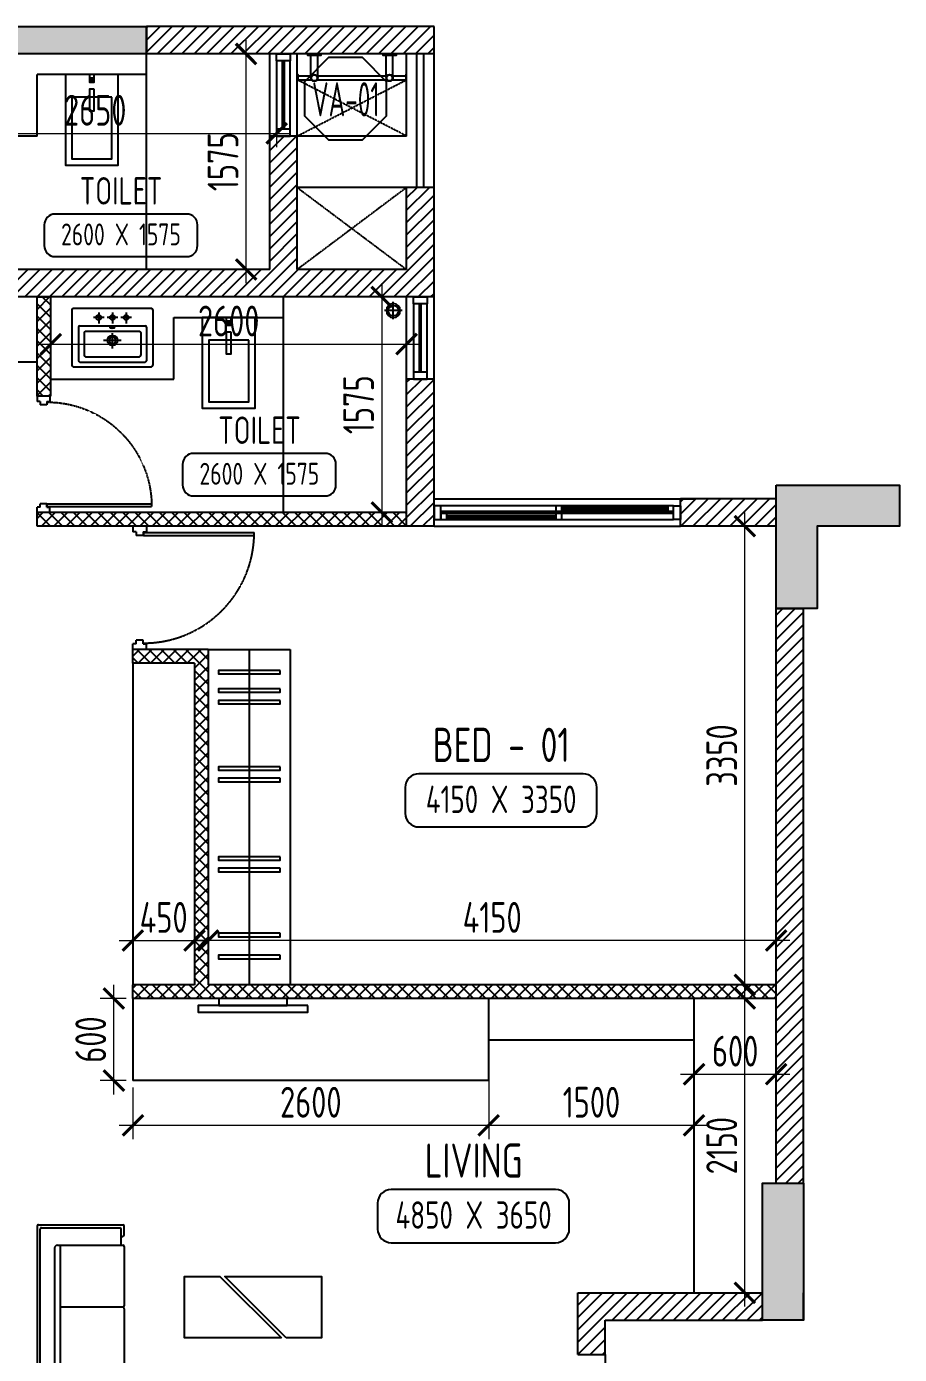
# Model space of a CAD drawing. Header units: millimetres. Extents: x -184691 to 158232, y -112569 to 33289.
# Drawn here: x -145742 to -139366, y -11526 to -1826 of the extents above; entities that cross this region are included whole.
import ezdxf
from ezdxf.enums import TextEntityAlignment as Align

# ---------------------------------------------------------------- set-up
doc = ezdxf.new("R2010")
doc.units = ezdxf.units.MM
doc.header["$LTSCALE"] = 10
doc.header["$PDMODE"] = 35
doc.header["$PDSIZE"] = 500
doc.linetypes.add('DASHED', pattern=[19.05, 12.7, -6.35])
doc.linetypes.add('HIDDEN', pattern=[9.525, 6.35, -3.175])
for name, color, linetype in [('07--DIM-1', 1, 'Continuous'), ('A--BLOCKWALL-1', 9, 'Continuous'), ('A--BLOCKWALL-2', 2, 'Continuous'), ('A--BLOCKWALL-3', 3, 'Continuous'), ('A--BLOCKWALL-HATCH', 8, 'Continuous'), ('A--CONCRETE-1', 9, 'Continuous'), ('A--DOWN', 34, 'Continuous'), ('A--FIXTURE-0', 8, 'Continuous'), ('A--FURNITURE-0', 253, 'Continuous'), ('A--FURNITURE-1', 9, 'Continuous'), ('A--GLAZING-0', 181, 'Continuous'), ('A--HATCH-1', 8, 'Continuous'), ('A--SANITARY-0', 253, 'Continuous'), ('A--SHAFT-HIDDEN', 9, 'HIDDEN'), ('A--SPACENUMBER', 2, 'Continuous'), ('A--SPACENUMBER-1', 8, 'Continuous'), ('A--SPACEREF', 3, 'Continuous'), ('A--STELWRK-1', 9, 'Continuous'), ('A--TILING-1', 8, 'Continuous'), ('A--WINREF', 7, 'Continuous'), ('A--WINREF-1', 8, 'Continuous'), ('Typical floor Column Centre line$0$X-3rd Floor Column$0$A--COL250', 250, 'Continuous'), ('Typical floor Column Centre line$0$X-3rd Floor Column$0$A--CONCRETE-4', 4, 'Continuous')]:
    doc.layers.add(name, color=color, linetype=linetype)
doc.layers.add('A--STELWRK-2', color=2, linetype='Continuous', lineweight=25)
doc.styles.add('ISO', font='isocp2.shx', dxfattribs={"width": 0.8})
doc.dimstyles.new('A-DIM-100', dxfattribs={"dimscale": 100, "dimtxt": 2.25, "dimasz": 1.5, "dimexe": 1, "dimexo": 0.5, "dimgap": 0, "dimtad": 0, "dimdec": 0, "dimzin": 12, "dimdsep": 46, "dimtxsty": 'ISO', "dimblk": 'ARCHTICK', "dimcen": 1, "dimdle": 1, "dimclrd": 8, "dimclre": 8, "dimclrt": 256, "dimadec": 0, "dimazin": 3, "dimtfac": 1, "dimtdec": 0, "dimtmove": 1, "dimatfit": 2, "dimfxl": 1, "dimtvp": 0.75, "dimtolj": 1, "dimtzin": 12, "dimlwd": 18, "dimlwe": 18, "dimarcsym": 0})
pattern_1 = [(45, (-136665.77, -15725.61), (-44.90128, 44.90128), [])]
pattern_2 = [(45, (-136665.77, -15725.61), (-44.90128, 44.90128), []), (135, (-136665.77, -15725.61), (-44.90128, -44.90128), [])]

# ---------------------------------------------------------------- blocks, each defined once
blk = doc.blocks.new('A$C542B73FF')
at = {"layer": 'A--FURNITURE-0'}
for points in [[(-400, 50), (400, 50), (400, 100), (-400, 100)], [(-250, 0), (250, 0), (250, 50), (-250, 50)]]:
    blk.add_lwpolyline(points, close=True, dxfattribs=at)
blk = doc.blocks.new('A$C1CBF2325')
at = {"layer": 'A--DOWN'}
for p, q in [((100, 0), (0, 0)), ((0, 0), (0, -42)), ((100, 0), (100, -42)), ((25, -42), (0, -42)), ((25, -42), (25, -67)), ((75, -67), (25, -67)), ((75, -42), (75, -67)), ((75, -42), (100, -42)), ((78.8, -46.2), (78.8, -67)), ((78.8, -46.2), (886, -46.2)), ((78.8, -67), (886, -67)), ((886, -67), (886, -46.2)), ((25, -858), (0, -858)), ((0, -900), (0, -858)), ((75, -833), (25, -833)), ((25, -858), (25, -833)), ((75, -858), (75, -833)), ((75, -858), (100, -858)), ((100, -900), (100, -858)), ((100, -900), (0, -900))]:
    blk.add_line(p, q, dxfattribs=at)
at = {"layer": 'A--DOWN', "color": 8, "linetype": 'DASHED', "ltscale": 0.005}
blk.add_arc((78.8, -46.2), 807.5, 269.73187, 358.52905, dxfattribs=at)
blk = doc.blocks.new('A$C68464E93')
at = {"layer": 'A--BLOCKWALL-1'}
for p, q in [((600, 200), (0, 200)), ((600, 0), (0, 0))]:
    blk.add_line(p, q, dxfattribs=at)
at = {"layer": 'A--DOWN'}
for p, q in [((50, 150), (550, 150)), ((550, 50), (50, 50))]:
    blk.add_line(p, q, dxfattribs=at)
for points in [[(50, 50), (50, 150), (0, 150), (0, 50), (50, 50)], [(550, 50), (550, 150), (600, 150), (600, 50), (550, 50)]]:
    blk.add_lwpolyline(points, dxfattribs=at)
at = {"layer": 'A--GLAZING-0'}
for p, q in [((550, 107), (50, 107)), ((550, 93), (50, 93))]:
    blk.add_line(p, q, dxfattribs=at)
blk = doc.blocks.new('A$C613641B0')
at = {"layer": 'A--BLOCKWALL-1'}
for p, q in [((0, 0), (-1800, 0)), ((0, -200), (-1800, -200))]:
    blk.add_line(p, q, dxfattribs=at)
at = {"layer": 'A--DOWN'}
for p, q in [((-50, -50), (-1750, -50)), ((-1750, -92.7), (-93, -92.7)), ((-1750, -107.3), (-50, -107.3)), ((-1750, -150), (-50, -150))]:
    blk.add_line(p, q, dxfattribs=at)
for points in [[(-1750, -50), (-1750, -150), (-1800, -150), (-1800, -50)], [(-934, -50), (-934, -92.7), (-891, -92.7), (-891, -50)], [(-93, -50), (-93, -92.7), (-50, -92.7), (-50, -50)], [(-50, -50), (-50, -150), (0, -150), (0, -50)], [(-1750, -107.3), (-1750, -150), (-1707, -150), (-1707, -107.3)], [(-934, -107.3), (-934, -150), (-891, -150), (-891, -107.3)]]:
    blk.add_lwpolyline(points, close=True, dxfattribs=at)
at = {"layer": 'A--GLAZING-0'}
for p, q in [((-93, -64.4), (-891, -64.4)), ((-93, -78.4), (-891, -78.4)), ((-934, -121.6), (-1707, -121.6)), ((-934, -135.6), (-1707, -135.6))]:
    blk.add_line(p, q, dxfattribs=at)
blk = doc.blocks.new('A$C704305AF')
at = {"layer": 'A--SANITARY-0'}
for p, q in [((0, 0.0635), (0, -0.0635)), ((0.0635, 0), (-0.0635, 0))]:
    blk.add_line(p, q, dxfattribs=at)
for major_axis, start_param, end_param in [((0, 0.0508), 3.141593, 9.424778), ((0, 0.0381), 6.283185307145827, 12.56637061432541)]:
    blk.add_ellipse((0, 0), major_axis=major_axis, ratio=1, start_param=start_param, end_param=end_param, dxfattribs=at)
blk = doc.blocks.new('SPACE')
at = {"layer": 'A--SPACENUMBER-1'}
blk.add_lwpolyline([(-600, 0), (600, 0, 0.41421356), (700, 100), (700, 288.5, 0.41421356), (600, 388.5), (-600, 388.5, 0.41421356), (-700, 288.5), (-700, 100, 0.41421356), (-600, 0, -0.05251446)], format="xyb", dxfattribs=at)
at = {"layer": 'A--SPACENUMBER', "style": 'ISO', "width": 0.8, "flags": 4}
blk.add_attdef('01', text='', height=250, dxfattribs=at).set_placement((0.455, 202.41), align=Align.MIDDLE)
at = {"layer": 'A--SPACEREF', "style": 'ISO', "width": 0.8, "flags": 4}
blk.add_attdef('S', text='', height=300, dxfattribs=at).set_placement((1.35, 474.975), align=Align.CENTER)
blk = doc.blocks.new('AL-OP')
at = {"layer": 'A--WINREF-1'}
blk.add_lwpolyline([(-124.3, 300), (-300, 124.3), (-300, -124.3), (-124.3, -300), (124.3, -300), (300, -124.3), (300, 124.3), (124.3, 300)], close=True, dxfattribs=at)
at = {"layer": 'A--WINREF', "style": 'ISO', "width": 0.6}
blk.add_attdef('AL-OP', text='', height=250, dxfattribs=at).set_placement((3.2, -4.8), align=Align.MIDDLE)
blk = doc.blocks.new('A$C3A434446')
at = {"layer": 'A--STELWRK-1', "color": 1}
for p, q in [((110, 939), (110, 1089)), ((160, 939), (160, 1089)), ((660, 939), (660, 1089)), ((710, 939), (710, 1089)), ((15, 939), (115, 939)), ((15, 909), (115, 909)), ((155, 939), (665, 939)), ((155, 909), (665, 909)), ((705, 939), (805, 939)), ((705, 909), (805, 909))]:
    blk.add_line(p, q, dxfattribs=at)
at = {"layer": 'A--STELWRK-1'}
for points in [[(85.4, 1099), (85.4, 1089), (185.4, 1089), (185.4, 1099)], [(635.4, 1099), (635.4, 1089), (735.4, 1089), (735.4, 1099)], [(15, 899), (10, 899), (10, 949), (15, 949)], [(805, 899), (810, 899), (810, 949), (805, 949)]]:
    blk.add_lwpolyline(points, close=True, dxfattribs=at)
at = {"layer": 'A--STELWRK-2'}
for centre, radius in [((135, 924), 25), ((135, 924), 22), ((685, 924), 25), ((685, 924), 22)]:
    blk.add_circle(centre, radius, dxfattribs=at)
blk = doc.blocks.new('A$C64853205')
at = {"layer": 'A--FURNITURE-0'}
for p, q in [((-708, 13), (-708, 736)), ((-621, 749), (-696, 749)), ((-683, 38), (-683, 711)), ((-546, 724), (-671, 724)), ((-608, 724), (-608, 736)), ((-533, 711), (-533, 736)), ((-533, 175), (-533, 711)), ((-521, 749), (-12, 749)), ((0, 736), (0, 200)), ((13, 749), (521, 749)), ((533, 736), (533, 175)), ((546, 724), (671, 724)), ((608, 724), (608, 736)), ((621, 749), (696, 749)), ((683, 38), (683, 711)), ((708, 13), (708, 736)), ((-533, 200), (533, 200)), ((-508, 150), (508, 150)), ((-696, 0), (696, 0)), ((-671, 25), (671, 25))]:
    blk.add_line(p, q, dxfattribs=at)
for centre, radius, start, end in [((-696, 736), 12.5, 90, 180), ((-671, 711), 12.5, 90, 180), ((-621, 736), 12.5, 0, 90), ((-546, 711), 12.5, 0, 90), ((-521, 736), 12.5, 90, 180), ((-12, 736), 12.5, 0, 90), ((13, 736), 12.5, 90, 180), ((521, 736), 12.5, 0, 90), ((546, 711), 12.5, 90, 180), ((621, 736), 12.5, 90, 180), ((671, 711), 12.5, 0, 90), ((696, 736), 12.5, 0, 90), ((-508, 175), 25, 180, 270), ((508, 175), 25, 270, 0), ((-696, 13), 12.5, 180, 270), ((-671, 38), 12.5, 180, 270), ((671, 38), 12.5, 270, 0), ((696, 13), 12.5, 270, 0)]:
    blk.add_arc(centre, radius, start, end, dxfattribs=at)
blk = doc.blocks.new('A$C76363F86-flat-10')
at = {"layer": 'A--SANITARY-0'}
for points in [[(0, -0.1932), (0, 0.1932), (-0.6627, 0.1932), (-0.6627, -0.1932)], [(-0.1667, -0.1461), (-0.1667, 0.1461), (-0.6157, 0.1461), (-0.6157, -0.1461)], [(-0.108, -0.0173), (-0.108, 0.0173), (-0.2664, 0.0173), (-0.2664, -0.0173)], [(0, -0.0173), (0, 0.0173), (-0.0567, 0.0173), (-0.0567, -0.0173)], [(-0.0269, -0.0093), (-0.0269, 0.0081), (-0.0504, 0.0081), (-0.0504, -0.0093)]]:
    blk.add_lwpolyline(points, close=True, dxfattribs=at)
blk = doc.blocks.new('A$C302618AE')
at = {"layer": 'A--SANITARY-0'}
for p, q in [((-286.6, 0), (286.6, 0)), ((-296.6, -10), (-296.6, -416.5)), ((-60.1, -67.5), (-138, -67.5)), ((-99.5, -30), (-99.5, -110.2)), ((40, -67.5), (-37.9, -67.5)), ((0.5, -30), (0.5, -110.2)), ((140.5, -67.5), (62.6, -67.5)), ((101.1, -30), (101.1, -110.2)), ((296.6, -10), (296.6, -416.5)), ((-247.4, -138.5), (-247.4, -382.6)), ((-237.4, -128.5), (240, -128.5)), ((-206.4, -177.7), (-206.4, -343.3)), ((-196.4, -167.7), (198.9, -167.7)), ((-0.1, -182.6), (-0.1, -294.6)), ((208.9, -177.7), (208.9, -343.3)), ((250, -138.5), (250, -382.6)), ((65.1, -236), (-64.9, -236)), ((-196.4, -353.3), (198.9, -353.3)), ((-286.6, -426.5), (286.6, -426.5)), ((-237.4, -392.6), (240, -392.6))]:
    blk.add_line(p, q, dxfattribs=at)
for centre, radius in [((-99.5, -67.5), 17.8), ((0.5, -67.5), 17.8), ((101.1, -67.5), 17.8), ((1.1, -234.9), 36.3), ((1.1, -234.7), 25)]:
    blk.add_circle(centre, radius, dxfattribs=at)
for centre, start, end in [((-286.6, -10), 90, 180), ((286.6, -10), 0, 90), ((-237.4, -138.5), 90, 180), ((-196.4, -177.7), 90, 180), ((198.9, -177.7), 0, 90), ((240, -138.5), 0, 90), ((-237.4, -382.6), 180, 270), ((-196.4, -343.3), 180, 270), ((198.9, -343.3), 270, 0), ((240, -382.6), 270, 0), ((-286.6, -416.5), 180, 270), ((286.6, -416.5), 270, 0)]:
    blk.add_arc(centre, 10, start, end, dxfattribs=at)
blk.add_ellipse((-0.1, -141.1), major_axis=(17.6, 0), ratio=0.318204, dxfattribs=at)
blk = doc.blocks.new('_ArchTick')
at = {"color": 0, "const_width": 0.15}
blk.add_lwpolyline([(-0.5, -0.5), (0.5, 0.5)], dxfattribs=at)
blk = doc.blocks.new('*D294')
at = {"layer": '07--DIM-1', "color": 8, "lineweight": 18}
for p, q in [((-146565.8, -2075.6), (-146565.8, -2705.7)), ((-143915.8, -2125.6), (-143915.8, -2705.7)), ((-146665.8, -2605.7), (-143815.8, -2605.7))]:
    blk.add_line(p, q, dxfattribs=at)
at = {"layer": 'Defpoints', "color": 0}
for p in [(-146565.8, -2025.6), (-143915.8, -2075.6), (-143915.8, -2605.7)]:
    blk.add_point(p, dxfattribs=at)
at = {"layer": '07--DIM-1', "color": 8, "lineweight": 18, "xscale": 150, "yscale": 150, "zscale": 150, "rotation": 180}
blk.add_blockref('_ArchTick', (-146565.8, -2605.7), dxfattribs=at)
at = {"layer": '07--DIM-1', "color": 8, "lineweight": 18, "xscale": 150, "yscale": 150, "zscale": 150}
blk.add_blockref('_ArchTick', (-143915.8, -2605.7), dxfattribs=at)
at = {"layer": '07--DIM-1', "insert": (-145240.8, -2437), "char_height": 225, "attachment_point": 5, "style": 'ISO'}
blk.add_mtext('\\A1;2650', dxfattribs=at)
blk = doc.blocks.new('*D295')
at = {"layer": '07--DIM-1', "color": 8, "lineweight": 18}
for p, q in [((-144138.7, -3700.6), (-144138.7, -1925.6)), ((-144015.8, -2025.6), (-144238.7, -2025.6)), ((-144015.8, -3600.6), (-144238.7, -3600.6))]:
    blk.add_line(p, q, dxfattribs=at)
at = {"layer": 'Defpoints', "color": 0}
for p in [(-144138.7, -2025.6), (-143965.8, -2025.6), (-143965.8, -3600.6)]:
    blk.add_point(p, dxfattribs=at)
at = {"layer": '07--DIM-1', "color": 8, "lineweight": 18, "xscale": 150, "yscale": 150, "zscale": 150}
for p, rotation in [((-144138.7, -2025.6), 90), ((-144138.7, -3600.6), 270)]:
    blk.add_blockref('_ArchTick', p, dxfattribs=dict(at, rotation=rotation))
at = {"layer": '07--DIM-1', "insert": (-144307.5, -2813.1), "char_height": 225, "attachment_point": 5, "rotation": 90, "style": 'ISO'}
blk.add_mtext('\\A1;1575', dxfattribs=at)
blk = doc.blocks.new('*D296')
at = {"layer": '07--DIM-1', "color": 8, "lineweight": 18}
for p, q in [((-145565.8, -3850.6), (-145565.8, -4245.5)), ((-142965.8, -3850.6), (-142965.8, -4245.5)), ((-145665.8, -4145.5), (-142865.8, -4145.5))]:
    blk.add_line(p, q, dxfattribs=at)
at = {"layer": 'Defpoints', "color": 0}
for p in [(-145565.8, -3800.6), (-142965.8, -3800.6), (-142965.8, -4145.5)]:
    blk.add_point(p, dxfattribs=at)
at = {"layer": '07--DIM-1', "color": 8, "lineweight": 18, "xscale": 150, "yscale": 150, "zscale": 150, "rotation": 180}
blk.add_blockref('_ArchTick', (-145565.8, -4145.5), dxfattribs=at)
at = {"layer": '07--DIM-1', "color": 8, "lineweight": 18, "xscale": 150, "yscale": 150, "zscale": 150}
blk.add_blockref('_ArchTick', (-142965.8, -4145.5), dxfattribs=at)
at = {"layer": '07--DIM-1', "insert": (-144265.8, -3976.7), "char_height": 225, "attachment_point": 5, "style": 'ISO'}
blk.add_mtext('\\A1;2600', dxfattribs=at)
blk = doc.blocks.new('*D297')
at = {"layer": '07--DIM-1', "color": 8, "lineweight": 18}
for p, q in [((-143147.9, -3700.6), (-143147.9, -5475.6)), ((-143015.8, -3800.6), (-143247.9, -3800.6)), ((-143015.8, -5375.6), (-143247.9, -5375.6))]:
    blk.add_line(p, q, dxfattribs=at)
at = {"layer": 'Defpoints', "color": 0}
for p in [(-142965.8, -3800.6), (-143147.9, -5375.6), (-142965.8, -5375.6)]:
    blk.add_point(p, dxfattribs=at)
at = {"layer": '07--DIM-1', "color": 8, "lineweight": 18, "xscale": 150, "yscale": 150, "zscale": 150}
for p, rotation in [((-143147.9, -3800.6), 90), ((-143147.9, -5375.6), 270)]:
    blk.add_blockref('_ArchTick', p, dxfattribs=dict(at, rotation=rotation))
at = {"layer": '07--DIM-1', "insert": (-143316.6, -4588.1), "char_height": 225, "attachment_point": 5, "rotation": 90, "style": 'ISO'}
blk.add_mtext('\\A1;1575', dxfattribs=at)
blk = doc.blocks.new('*D302')
at = {"layer": '07--DIM-1', "color": 8, "lineweight": 18}
for p, q in [((-144415.8, -8775.6), (-144415.8, -8401.8)), ((-140265.8, -8775.6), (-140265.8, -8401.8)), ((-140165.8, -8501.8), (-144515.8, -8501.8))]:
    blk.add_line(p, q, dxfattribs=at)
at = {"layer": 'Defpoints', "color": 0}
for p in [(-144415.8, -8501.8), (-144415.8, -8825.6), (-140265.8, -8825.6)]:
    blk.add_point(p, dxfattribs=at)
at = {"layer": '07--DIM-1', "color": 8, "lineweight": 18, "xscale": 150, "yscale": 150, "zscale": 150, "rotation": 180}
blk.add_blockref('_ArchTick', (-144415.8, -8501.8), dxfattribs=at)
at = {"layer": '07--DIM-1', "color": 8, "lineweight": 18, "xscale": 150, "yscale": 150, "zscale": 150}
blk.add_blockref('_ArchTick', (-140265.8, -8501.8), dxfattribs=at)
at = {"layer": '07--DIM-1', "insert": (-142340.8, -8333), "char_height": 225, "attachment_point": 5, "style": 'ISO'}
blk.add_mtext('\\A1;4150', dxfattribs=at)
blk = doc.blocks.new('*D303')
at = {"layer": '07--DIM-1', "color": 8, "lineweight": 18}
for p, q in [((-140495.3, -11175.6), (-140495.3, -8825.6)), ((-140415.8, -8925.6), (-140595.3, -8925.6)), ((-140415.8, -11075.6), (-140595.3, -11075.6))]:
    blk.add_line(p, q, dxfattribs=at)
at = {"layer": 'Defpoints', "color": 0}
for p in [(-140495.3, -8925.6), (-140365.8, -8925.6), (-140365.8, -11075.6)]:
    blk.add_point(p, dxfattribs=at)
at = {"layer": '07--DIM-1', "color": 8, "lineweight": 18, "xscale": 150, "yscale": 150, "zscale": 150}
for p, rotation in [((-140495.3, -8925.6), 90), ((-140495.3, -11075.6), 270)]:
    blk.add_blockref('_ArchTick', p, dxfattribs=dict(at, rotation=rotation))
at = {"layer": '07--DIM-1', "insert": (-140664.1, -10000.6), "char_height": 225, "attachment_point": 5, "rotation": 90, "style": 'ISO'}
blk.add_mtext('\\A1;2150', dxfattribs=at)
blk = doc.blocks.new('*D304')
at = {"layer": '07--DIM-1', "color": 8, "lineweight": 18}
for p, q in [((-140495.3, -8925.6), (-140495.3, -5375.6)), ((-140315.8, -5475.6), (-140595.3, -5475.6)), ((-140315.8, -8825.6), (-140595.3, -8825.6))]:
    blk.add_line(p, q, dxfattribs=at)
at = {"layer": 'Defpoints', "color": 0}
for p in [(-140495.3, -5475.6), (-140265.8, -5475.6), (-140265.8, -8825.6)]:
    blk.add_point(p, dxfattribs=at)
at = {"layer": '07--DIM-1', "color": 8, "lineweight": 18, "xscale": 150, "yscale": 150, "zscale": 150}
for p, rotation in [((-140495.3, -5475.6), 90), ((-140495.3, -8825.6), 270)]:
    blk.add_blockref('_ArchTick', p, dxfattribs=dict(at, rotation=rotation))
at = {"layer": '07--DIM-1', "insert": (-140664.1, -7150.6), "char_height": 225, "attachment_point": 5, "rotation": 90, "style": 'ISO'}
blk.add_mtext('\\A1;3350', dxfattribs=at)
blk = doc.blocks.new('*D305')
at = {"layer": '07--DIM-1', "color": 8, "lineweight": 18}
for p, q in [((-144965.8, -8775.6), (-144965.8, -8401.8)), ((-144515.8, -8775.6), (-144515.8, -8401.8)), ((-145065.8, -8501.8), (-144415.8, -8501.8))]:
    blk.add_line(p, q, dxfattribs=at)
at = {"layer": 'Defpoints', "color": 0}
for p in [(-144515.8, -8501.8), (-144965.8, -8825.6), (-144515.8, -8825.6)]:
    blk.add_point(p, dxfattribs=at)
at = {"layer": '07--DIM-1', "color": 8, "lineweight": 18, "xscale": 150, "yscale": 150, "zscale": 150, "rotation": 180}
blk.add_blockref('_ArchTick', (-144965.8, -8501.8), dxfattribs=at)
at = {"layer": '07--DIM-1', "color": 8, "lineweight": 18, "xscale": 150, "yscale": 150, "zscale": 150}
blk.add_blockref('_ArchTick', (-144515.8, -8501.8), dxfattribs=at)
at = {"layer": '07--DIM-1', "insert": (-144740.8, -8333), "char_height": 225, "attachment_point": 5, "style": 'ISO'}
blk.add_mtext('\\A1;450', dxfattribs=at)
blk = doc.blocks.new('*D310')
at = {"layer": '07--DIM-1', "color": 8, "lineweight": 18}
for p, q in [((-145104.7, -9625.6), (-145104.7, -8825.6)), ((-145015.8, -8925.6), (-145204.7, -8925.6)), ((-145015.8, -9525.6), (-145204.7, -9525.6))]:
    blk.add_line(p, q, dxfattribs=at)
at = {"layer": 'Defpoints', "color": 0}
for p in [(-145104.7, -8925.6), (-144965.8, -8925.6), (-144965.8, -9525.6)]:
    blk.add_point(p, dxfattribs=at)
at = {"layer": '07--DIM-1', "color": 8, "lineweight": 18, "xscale": 150, "yscale": 150, "zscale": 150}
for p, rotation in [((-145104.7, -8925.6), 90), ((-145104.7, -9525.6), 270)]:
    blk.add_blockref('_ArchTick', p, dxfattribs=dict(at, rotation=rotation))
at = {"layer": '07--DIM-1', "insert": (-145273.4, -9225.6), "char_height": 225, "attachment_point": 5, "rotation": 90, "style": 'ISO'}
blk.add_mtext('\\A1;600', dxfattribs=at)
blk = doc.blocks.new('*D311')
at = {"layer": '07--DIM-1', "color": 8, "lineweight": 18}
for p, q in [((-144965.8, -9575.6), (-144965.8, -9951.9)), ((-142365.8, -9575.6), (-142365.8, -9951.9)), ((-145065.8, -9851.9), (-142265.8, -9851.9))]:
    blk.add_line(p, q, dxfattribs=at)
at = {"layer": 'Defpoints', "color": 0}
for p in [(-144965.8, -9525.6), (-142365.8, -9525.6), (-142365.8, -9851.9)]:
    blk.add_point(p, dxfattribs=at)
at = {"layer": '07--DIM-1', "color": 8, "lineweight": 18, "xscale": 150, "yscale": 150, "zscale": 150, "rotation": 180}
blk.add_blockref('_ArchTick', (-144965.8, -9851.9), dxfattribs=at)
at = {"layer": '07--DIM-1', "color": 8, "lineweight": 18, "xscale": 150, "yscale": 150, "zscale": 150}
blk.add_blockref('_ArchTick', (-142365.8, -9851.9), dxfattribs=at)
at = {"layer": '07--DIM-1', "insert": (-143665.8, -9683.2), "char_height": 225, "attachment_point": 5, "style": 'ISO'}
blk.add_mtext('\\A1;2600', dxfattribs=at)
blk = doc.blocks.new('*D312')
at = {"layer": '07--DIM-1', "color": 8, "lineweight": 18}
for p, q in [((-142365.8, -9280.4), (-142365.8, -9951.9)), ((-140865.8, -9280.4), (-140865.8, -9951.9)), ((-142465.8, -9851.9), (-140765.8, -9851.9))]:
    blk.add_line(p, q, dxfattribs=at)
at = {"layer": 'Defpoints', "color": 0}
for p in [(-142365.8, -9230.4), (-140865.8, -9230.4), (-140865.8, -9851.9)]:
    blk.add_point(p, dxfattribs=at)
at = {"layer": '07--DIM-1', "color": 8, "lineweight": 18, "xscale": 150, "yscale": 150, "zscale": 150, "rotation": 180}
blk.add_blockref('_ArchTick', (-142365.8, -9851.9), dxfattribs=at)
at = {"layer": '07--DIM-1', "color": 8, "lineweight": 18, "xscale": 150, "yscale": 150, "zscale": 150}
blk.add_blockref('_ArchTick', (-140865.8, -9851.9), dxfattribs=at)
at = {"layer": '07--DIM-1', "insert": (-141615.8, -9683.2), "char_height": 225, "attachment_point": 5, "style": 'ISO'}
blk.add_mtext('\\A1;1500', dxfattribs=at)
blk = doc.blocks.new('*D313')
at = {"layer": '07--DIM-1', "color": 8, "lineweight": 18}
for p, q in [((-140865.8, -8975.6), (-140865.8, -9578.8)), ((-140265.8, -8975.6), (-140265.8, -9578.8)), ((-140965.8, -9478.8), (-140165.8, -9478.8))]:
    blk.add_line(p, q, dxfattribs=at)
at = {"layer": 'Defpoints', "color": 0}
for p in [(-140865.8, -8925.6), (-140265.8, -8925.6), (-140265.8, -9478.8)]:
    blk.add_point(p, dxfattribs=at)
at = {"layer": '07--DIM-1', "color": 8, "lineweight": 18, "xscale": 150, "yscale": 150, "zscale": 150, "rotation": 180}
blk.add_blockref('_ArchTick', (-140865.8, -9478.8), dxfattribs=at)
at = {"layer": '07--DIM-1', "color": 8, "lineweight": 18, "xscale": 150, "yscale": 150, "zscale": 150}
blk.add_blockref('_ArchTick', (-140265.8, -9478.8), dxfattribs=at)
at = {"layer": '07--DIM-1', "insert": (-140565.8, -9310.1), "char_height": 225, "attachment_point": 5, "style": 'ISO'}
blk.add_mtext('\\A1;600', dxfattribs=at)

msp = doc.modelspace()

# ---------------------------------------------------------------- hatches: boundary and pattern name
at = {"layer": 'A--BLOCKWALL-HATCH'}
h = msp.add_hatch(dxfattribs=at)
h.set_pattern_fill('ANSI37', color=256, scale=20, style=0)
h.set_pattern_definition(pattern_2)
h.paths.add_polyline_path([(-145665.8, -3800.6), (-145565.8, -3800.6), (-145565.8, -4525.6), (-145665.8, -4525.6)])
h = msp.add_hatch(dxfattribs=at)
h.set_pattern_fill('ANSI37', color=256, scale=20, style=0)
h.set_pattern_definition(pattern_2)
h.paths.add_polyline_path([(-142965.8, -5475.6), (-145665.8, -5475.6), (-145665.8, -5375.6), (-142965.8, -5375.6)])
h = msp.add_hatch(dxfattribs=at)
h.set_pattern_fill('ANSI37', color=256, scale=20, style=0)
h.set_pattern_definition(pattern_2)
h.paths.add_polyline_path([(-144515.8, -7600.6), (-144515.8, -7700.6), (-144515.8, -8825.6), (-144965.8, -8825.6), (-144965.8, -8925.6), (-140265.8, -8925.6), (-140265.8, -8825.6), (-144415.8, -8825.6), (-144415.8, -6375.6), (-144965.8, -6375.6), (-144965.8, -6475.6), (-144515.8, -6475.6)])
at = {"layer": 'A--HATCH-1'}
h = msp.add_hatch(dxfattribs=at)
h.set_pattern_fill('ANSI31', color=256, scale=20, style=0)
h.set_pattern_definition(pattern_1)
h.paths.add_polyline_path([(-142765.8, -2025.6), (-144865.8, -2025.6), (-144865.8, -1825.6), (-142765.8, -1825.6)])
h = msp.add_hatch(dxfattribs=at)
h.set_pattern_fill('ANSI31', color=256, scale=20, style=0)
h.set_pattern_definition(pattern_1)
h.paths.add_polyline_path([(-142765.8, -3800.6), (-142765.8, -3000.6), (-142965.8, -3000.6), (-142965.8, -3600.6), (-143765.8, -3600.6), (-143765.8, -2625.6), (-143965.8, -2625.6), (-143965.8, -3600.6), (-146665.8, -3600.6), (-146665.8, -3800.6)])
h = msp.add_hatch(dxfattribs=at)
h.set_pattern_fill('ANSI31', color=256, scale=20, style=0)
h.set_pattern_definition(pattern_1)
h.paths.add_polyline_path([(-142765.8, -4400.6), (-142965.8, -4400.6), (-142965.8, -5475.6), (-142765.8, -5475.6)])
h = msp.add_hatch(dxfattribs=at)
h.set_pattern_fill('ANSI31', color=256, scale=20, style=0)
h.set_pattern_definition(pattern_1)
h.paths.add_polyline_path([(-140265.8, -5275.6), (-140965.8, -5275.6), (-140965.8, -5475.6), (-140265.8, -5475.6)])
h = msp.add_hatch(dxfattribs=at)
h.set_pattern_fill('ANSI31', color=256, scale=20, style=0)
h.set_pattern_definition(pattern_1)
h.paths.add_polyline_path([(-140265.8, -10275.6), (-140065.8, -10275.6), (-140065.8, -6075.6), (-140265.8, -6075.6)])
h = msp.add_hatch(dxfattribs=at)
h.set_pattern_fill('ANSI31', color=256, scale=20, style=0)
h.set_pattern_definition(pattern_1)
h.paths.add_polyline_path([(-140365.8, -11275.6), (-140365.8, -11075.6), (-141715.8, -11075.6), (-141715.8, -11525.6), (-141515.8, -11525.6), (-141515.8, -11275.6)])
at = {"layer": 'Typical floor Column Centre line$0$X-3rd Floor Column$0$A--COL250'}
h = msp.add_hatch(color=256, dxfattribs=at)
h.dxf.hatch_style = 1
h.paths.add_polyline_path([(-146115.8, -1825.6), (-144865.8, -1825.6), (-144865.8, -2025.6), (-146115.8, -2025.6)])
h = msp.add_hatch(color=256, dxfattribs=at)
h.dxf.hatch_style = 1
h.paths.add_polyline_path([(-139965.8, -5475.6), (-139365.8, -5475.6), (-139365.8, -5175.6), (-140265.8, -5175.6), (-140265.8, -6075.6), (-139965.8, -6075.6)])
h = msp.add_hatch(color=256, dxfattribs=at)
h.dxf.hatch_style = 1
h.paths.add_polyline_path([(-140365.8, -11275.6), (-140365.8, -10275.6), (-140065.8, -10275.6), (-140065.8, -11275.6)])

# ---------------------------------------------------------------- linework, layer by layer
msp.add_line((-146565.8, -4275.6), (-145665.8, -4275.6))
at = {"layer": 'A--BLOCKWALL-2'}
for p, q in [((-145665.8, -4525.6), (-145665.8, -3800.6)), ((-145665.8, -3800.6), (-145565.8, -3800.6)), ((-145565.8, -4525.6), (-145565.8, -3800.6)), ((-145565.8, -4525.6), (-145665.8, -4525.6)), ((-140965.8, -5275.6), (-140865.8, -5275.6)), ((-145665.8, -5475.6), (-145665.8, -5375.6)), ((-142965.8, -5375.6), (-145665.8, -5375.6)), ((-142965.8, -5475.6), (-142965.8, -5375.6)), ((-142965.8, -5475.6), (-145665.8, -5475.6)), ((-144965.8, -6475.6), (-144965.8, -6375.6)), ((-144415.8, -6375.6), (-144965.8, -6375.6)), ((-144415.8, -6375.6), (-144415.8, -8825.6)), ((-144515.8, -6475.6), (-144965.8, -6475.6)), ((-144515.8, -6475.6), (-144515.8, -7600.6)), ((-144515.8, -7600.6), (-144515.8, -7700.6)), ((-144515.8, -7700.6), (-144515.8, -8825.6)), ((-144965.8, -8925.6), (-144965.8, -8825.6)), ((-144515.8, -8825.6), (-144965.8, -8825.6)), ((-140265.8, -8825.6), (-144415.8, -8825.6)), ((-140265.8, -8925.6), (-140265.8, -8825.6)), ((-140065.8, -8925.6), (-140065.8, -8825.6)), ((-140265.8, -8925.6), (-144965.8, -8925.6))]:
    msp.add_line(p, q, dxfattribs=at)
at = {"layer": 'A--BLOCKWALL-3'}
for p, q in [((-144865.8, -2025.6), (-144865.8, -1825.6)), ((-142765.8, -1825.6), (-144865.8, -1825.6)), ((-142765.8, -2025.6), (-142765.8, -1825.6)), ((-142765.8, -2025.6), (-144865.8, -2025.6)), ((-143965.8, -3600.6), (-143965.8, -2625.6)), ((-143765.8, -2625.6), (-143965.8, -2625.6)), ((-143765.8, -3600.6), (-143765.8, -2625.6)), ((-142965.8, -3600.6), (-142965.8, -3000.6)), ((-142765.8, -3000.6), (-142965.8, -3000.6)), ((-142765.8, -3800.6), (-142765.8, -3000.6)), ((-143965.8, -3600.6), (-146665.8, -3600.6)), ((-142965.8, -3600.6), (-143765.8, -3600.6)), ((-142765.8, -3800.6), (-146665.8, -3800.6)), ((-142965.8, -5475.6), (-142965.8, -4400.6)), ((-142765.8, -4400.6), (-142965.8, -4400.6)), ((-142765.8, -5475.6), (-142765.8, -4400.6)), ((-140265.8, -5175.6), (-140065.8, -5175.6)), ((-140965.8, -5475.6), (-140965.8, -5275.6)), ((-140265.8, -5275.6), (-140965.8, -5275.6)), ((-140265.8, -5475.6), (-140265.8, -5275.6)), ((-142765.8, -5475.6), (-142965.8, -5475.6)), ((-140265.8, -5475.6), (-140965.8, -5475.6)), ((-140265.8, -10275.6), (-140265.8, -6075.6)), ((-140265.8, -6075.6), (-140065.8, -6075.6)), ((-140065.8, -10275.6), (-140065.8, -6075.6)), ((-140265.8, -10275.6), (-140065.8, -10275.6)), ((-141715.8, -11525.6), (-141715.8, -11075.6)), ((-141715.8, -11075.6), (-140365.8, -11075.6)), ((-140365.8, -11275.6), (-140365.8, -11075.6)), ((-140065.8, -11275.6), (-140065.8, -11075.6)), ((-141515.8, -11525.6), (-141515.8, -11275.6)), ((-141515.8, -11275.6), (-140365.8, -11275.6)), ((-141715.8, -11525.6), (-141515.8, -11525.6))]:
    msp.add_line(p, q, dxfattribs=at)
at = {"layer": 'A--CONCRETE-1'}
for p, q in [((-142965.8, -2625.6), (-142965.8, -2025.6)), ((-142765.8, -3000.6), (-142765.8, -2025.6)), ((-142965.8, -2625.6), (-143765.8, -2625.6)), ((-142965.8, -3000.6), (-143765.8, -3000.6))]:
    msp.add_line(p, q, dxfattribs=at)
at = {"layer": 'A--FIXTURE-0'}
for p, q in [((-142365.8, -9525.6), (-142365.8, -8925.6)), ((-140865.8, -11075.6), (-140865.8, -8925.6)), ((-140865.8, -9230.4), (-142365.8, -9230.4)), ((-142365.8, -9525.6), (-144965.8, -9525.6))]:
    msp.add_line(p, q, dxfattribs=at)
at = {"layer": 'A--FURNITURE-0'}
for p, q in [((-144965.8, -6475.6), (-144965.8, -8825.6)), ((-144965.8, -8925.6), (-144965.8, -9525.6))]:
    msp.add_line(p, q, dxfattribs=at)
at = {"layer": 'A--FURNITURE-0', "elevation": 0}
for points in [[(-143880.4, -11405.3), (-144587.8, -11405.3), (-144587.8, -10955.3), (-144330.4, -10955.3)], [(-143845.1, -11405.3), (-144295.1, -10955.3), (-143587.8, -10955.3), (-143587.8, -11405.3)]]:
    msp.add_lwpolyline(points, close=True, dxfattribs=at)
at = {"layer": 'A--FURNITURE-1'}
for p, q in [((-144415.8, -6375.6), (-143815.8, -6375.6)), ((-144115.8, -6375.6), (-144115.8, -8825.6)), ((-143815.8, -6375.6), (-143815.8, -8825.6))]:
    msp.add_line(p, q, dxfattribs=at)
for points in [[(-143890.8, -6530), (-144340.8, -6530), (-144340.8, -6555), (-143890.8, -6555), (-143890.8, -6530)], [(-143890.8, -6663.8), (-144340.8, -6663.8), (-144340.8, -6688.8), (-143890.8, -6688.8), (-143890.8, -6663.8)], [(-143890.8, -6747.6), (-144340.8, -6747.6), (-144340.8, -6772.6), (-143890.8, -6772.6), (-143890.8, -6747.6)], [(-143890.8, -7233.2), (-144340.8, -7233.2), (-144340.8, -7258.2), (-143890.8, -7258.2), (-143890.8, -7233.2)], [(-143890.8, -7317), (-144340.8, -7317), (-144340.8, -7342), (-143890.8, -7342), (-143890.8, -7317)], [(-143890.8, -7890.3), (-144340.8, -7890.3), (-144340.8, -7915.3), (-143890.8, -7915.3), (-143890.8, -7890.3)], [(-143890.8, -7974.1), (-144340.8, -7974.1), (-144340.8, -7999.1), (-143890.8, -7999.1), (-143890.8, -7974.1)], [(-143890.8, -8449), (-144340.8, -8449), (-144340.8, -8474), (-143890.8, -8474), (-143890.8, -8449)], [(-143890.8, -8610.1), (-144340.8, -8610.1), (-144340.8, -8635.1), (-143890.8, -8635.1), (-143890.8, -8610.1)]]:
    msp.add_lwpolyline(points, dxfattribs=at)
at = {"layer": 'A--SHAFT-HIDDEN', "ltscale": 0.01}
for p, q in [((-143765.8, -2625.6), (-142970.8, -2216.7)), ((-142965.8, -2625.6), (-143760.8, -2216.7)), ((-143765.8, -3000.6), (-142965.8, -3600.6)), ((-142965.8, -3000.6), (-143765.8, -3600.6))]:
    msp.add_line(p, q, dxfattribs=at)
at = {"layer": 'A--STELWRK-1', "color": 1}
for p, q in [((-142890.8, -3000.6), (-142890.8, -2025.6)), ((-142840.8, -3000.6), (-142840.8, -2025.6))]:
    msp.add_line(p, q, dxfattribs=at)
at = {"layer": 'A--TILING-1'}
for p, q in [((-144865.8, -3600.6), (-144865.8, -2025.6)), ((-145665.8, -2625.6), (-145665.8, -2175.6)), ((-144865.8, -2175.6), (-145665.8, -2175.6)), ((-145665.8, -2625.6), (-146565.8, -2625.6)), ((-143865.8, -5375.6), (-143865.8, -3800.6)), ((-144665.8, -4400.6), (-144665.8, -3950.6)), ((-144665.8, -3950.6), (-143865.8, -3950.6)), ((-145565.8, -4400.6), (-144665.8, -4400.6)), ((-141515.8, -11525.6), (-141515.8, -12575.6))]:
    msp.add_line(p, q, dxfattribs=at)
at = {"layer": 'Typical floor Column Centre line$0$X-3rd Floor Column$0$A--CONCRETE-4'}
for points in [[(-146115.8, -1825.6), (-144865.8, -1825.6), (-144865.8, -2025.6), (-146115.8, -2025.6)], [(-140265.8, -5175.6), (-139365.8, -5175.6), (-139365.8, -5475.6), (-139965.8, -5475.6), (-139965.8, -6075.6), (-140265.8, -6075.6)], [(-140365.8, -11275.6), (-140365.8, -10275.6), (-140065.8, -10275.6), (-140065.8, -11275.6)]]:
    msp.add_lwpolyline(points, close=True, dxfattribs=at)

# ---------------------------------------------------------------- block references
msp.add_blockref('A$C3A434446', (-143775.8, -3124.6))
at = {"layer": 'A--DOWN', "extrusion": (0, 0, -1), "zscale": -1, "rotation": 270}
for p in [(143765.8, -2025.6), (142765.8, -3800.6)]:
    msp.add_blockref('A$C68464E93', p, dxfattribs=at)
at = {"layer": 'A--DOWN', "xscale": -0.9444444444379769, "yscale": 0.9444444444379769, "zscale": 0.9444444444443835, "rotation": 180}
msp.add_blockref('A$C1CBF2325', (-145665.8, -5375.6), dxfattribs=at)
at = {"layer": 'A--DOWN', "rotation": 180}
msp.add_blockref('A$C613641B0', (-142765.8, -5475.6), dxfattribs=at)
at = {"layer": 'A--DOWN', "extrusion": (0, 0, -1), "xscale": -1, "zscale": -1}
msp.add_blockref('A$C1CBF2325', (144965.8, -5475.6), dxfattribs=at)
at = {"layer": 'A--FURNITURE-0', "rotation": 180}
msp.add_blockref('A$C542B73FF', (-144087.8, -8925.6), dxfattribs=at)
at = {"layer": 'A--FURNITURE-0', "extrusion": (0, 0, -1), "xscale": -0.8499999999989631, "yscale": 0.8500000000058208, "zscale": -0.85, "rotation": 90.0005331396597}
msp.add_blockref('A$C64853205', (145665.8, -11180.3), dxfattribs=at)
at = {"layer": 'A--SANITARY-0', "xscale": 1000, "yscale": 1000, "zscale": 1000}
for name, p, rotation in [('A$C76363F86-flat-10', (-145265.8, -2175.6), 90), ('A$C704305AF', (-143063.1, -3900.6), 270), ('A$C704305AF', (-143063.1, -3900.6), 270), ('A$C76363F86-flat-10', (-144265.8, -3950.6), 90)]:
    msp.add_blockref(name, p, dxfattribs=dict(at, rotation=rotation))
at = {"layer": 'A--SANITARY-0', "ltscale": 19}
msp.add_blockref('A$C302618AE', (-145115.8, -3883.8), dxfattribs=at)
at = {"layer": 'A--SPACEREF'}
ref = msp.add_blockref('SPACE', (-145053.4, -3505.8), dxfattribs=dict(at, xscale=0.8000000000029104, yscale=0.8000000000029104, zscale=0.8))
ref.add_attrib('01', '2600 X 1575', dxfattribs={"layer": 'A--SPACENUMBER', "height": 160, "style": 'ISO', "width": 0.8, "flags": 4}).set_placement((-145052.9, -3343.9), align=Align.MIDDLE)
ref.add_attrib('S', 'TOILET', dxfattribs={"height": 200, "style": 'ISO', "width": 0.8, "flags": 4}).set_placement((-145052.2, -3125.8), align=Align.CENTER)
ref = msp.add_blockref('SPACE', (-144042.3, -5254.3), dxfattribs=dict(at, xscale=0.8000000000029104, yscale=0.8000000000029104, zscale=0.8))
ref.add_attrib('01', '2600 X 1575', dxfattribs={"layer": 'A--SPACENUMBER', "height": 160, "style": 'ISO', "width": 0.8, "flags": 4}).set_placement((-144041.7, -5092.4), align=Align.MIDDLE)
ref.add_attrib('S', 'TOILET', dxfattribs={"height": 200, "style": 'ISO', "width": 0.8, "flags": 4}).set_placement((-144041, -4874.3), align=Align.CENTER)
ref = msp.add_blockref('SPACE', (-142276.2, -7672.7), dxfattribs=at)
ref.add_attrib('01', '4150 X 3350', dxfattribs={"layer": 'A--SPACENUMBER', "height": 200, "style": 'ISO', "width": 0.8, "flags": 4}).set_placement((-142275.5, -7470.3), align=Align.MIDDLE)
ref.add_attrib('S', 'BED - 01', dxfattribs={"height": 250, "style": 'ISO', "width": 0.8, "flags": 4}).set_placement((-142274.6, -7197.7), align=Align.CENTER)
ref = msp.add_blockref('SPACE', (-142276.2, -7672.7), dxfattribs=at)
ref.add_attrib('01', '4150 X 3350', dxfattribs={"layer": 'A--SPACENUMBER', "height": 200, "style": 'ISO', "width": 0.8, "flags": 4}).set_placement((-142275.5, -7470.3), align=Align.MIDDLE)
ref.add_attrib('S', 'BED - 01', dxfattribs={"height": 250, "style": 'ISO', "width": 0.8, "flags": 4}).set_placement((-142274.6, -7197.7), align=Align.CENTER)
ref = msp.add_blockref('SPACE', (-142477.7, -10709.3), dxfattribs=at)
ref.add_attrib('01', '4850 X 3650', dxfattribs={"layer": 'A--SPACENUMBER', "height": 200, "style": 'ISO', "width": 0.8, "flags": 4}).set_placement((-142477, -10506.9), align=Align.MIDDLE)
ref.add_attrib('S', 'LIVING', dxfattribs={"height": 250, "style": 'ISO', "width": 0.8, "flags": 4}).set_placement((-142476.1, -10234.4), align=Align.CENTER)
ref = msp.add_blockref('SPACE', (-142477.7, -10709.3), dxfattribs=at)
ref.add_attrib('01', '4850 X 3650', dxfattribs={"layer": 'A--SPACENUMBER', "height": 200, "style": 'ISO', "width": 0.8, "flags": 4}).set_placement((-142477, -10506.9), align=Align.MIDDLE)
ref.add_attrib('S', 'LIVING', dxfattribs={"height": 250, "style": 'ISO', "width": 0.8, "flags": 4}).set_placement((-142476.1, -10234.4), align=Align.CENTER)
at = {"layer": 'A--WINREF'}
msp.add_blockref('AL-OP', (-143413.1, -2352.6, 0), dxfattribs=at).add_auto_attribs({'AL-OP': 'VA-01'})

# ---------------------------------------------------------------- dimensions: what is measured, and where the dimension line sits
at = {"layer": '07--DIM-1'}
for base, p1, p2, picture, middle in [((-144138.7, -2025.6), (-143965.8, -3600.6), (-143965.8, -2025.6), '*D295', (-144307.5, -2813.1)), ((-140495.3, -5475.6), (-140265.8, -8825.6), (-140265.8, -5475.6), '*D304', (-140664.1, -7150.6)), ((-145104.7, -8925.6), (-144965.8, -9525.6), (-144965.8, -8925.6), '*D310', (-145273.4, -9225.6))]:
    dim = msp.add_linear_dim(base=base, p1=p1, p2=p2, angle=90, dimstyle='A-DIM-100', dxfattribs=at)
    dim.commit()
    dim.dimension.update_dxf_attribs({"geometry": picture, "text_midpoint": middle})
for base, p1, p2, picture, middle in [((-143915.8, -2605.7), (-146565.8, -2025.6), (-143915.8, -2075.6), '*D294', (-145240.8, -2437)), ((-144415.8, -8501.8), (-140265.8, -8825.6), (-144415.8, -8825.6), '*D302', (-142340.8, -8333)), ((-140265.8, -9478.8), (-140865.8, -8925.6), (-140265.8, -8925.6), '*D313', (-140565.8, -9310.1)), ((-140865.8, -9851.9), (-142365.8, -9230.4), (-140865.8, -9230.4), '*D312', (-141615.8, -9683.2)), ((-142365.8, -9851.9), (-144965.8, -9525.6), (-142365.8, -9525.6), '*D311', (-143665.8, -9683.2))]:
    dim = msp.add_linear_dim(base=base, p1=p1, p2=p2, dimstyle='A-DIM-100', dxfattribs=at)
    dim.commit()
    dim.dimension.update_dxf_attribs({"geometry": picture, "text_midpoint": middle})
for p1, p2, distance, picture, middle in [((-142965.8, -3800.6), (-142965.8, -5375.6), -182.1, '*D297', (-143316.6, -4588.1)), ((-145565.8, -3800.6), (-142965.8, -3800.6), -344.9, '*D296', (-144265.8, -3976.7)), ((-144965.8, -8825.6), (-144515.8, -8825.6), 323.9, '*D305', (-144740.8, -8333)), ((-140365.8, -11075.6), (-140365.8, -8925.6), 129.6, '*D303', (-140664.1, -10000.6))]:
    dim = msp.add_aligned_dim(p1=p1, p2=p2, distance=distance, dimstyle='A-DIM-100', dxfattribs=at)
    dim.commit()
    dim.dimension.update_dxf_attribs({"geometry": picture, "text_midpoint": middle})

doc.saveas('drawing.dxf')
